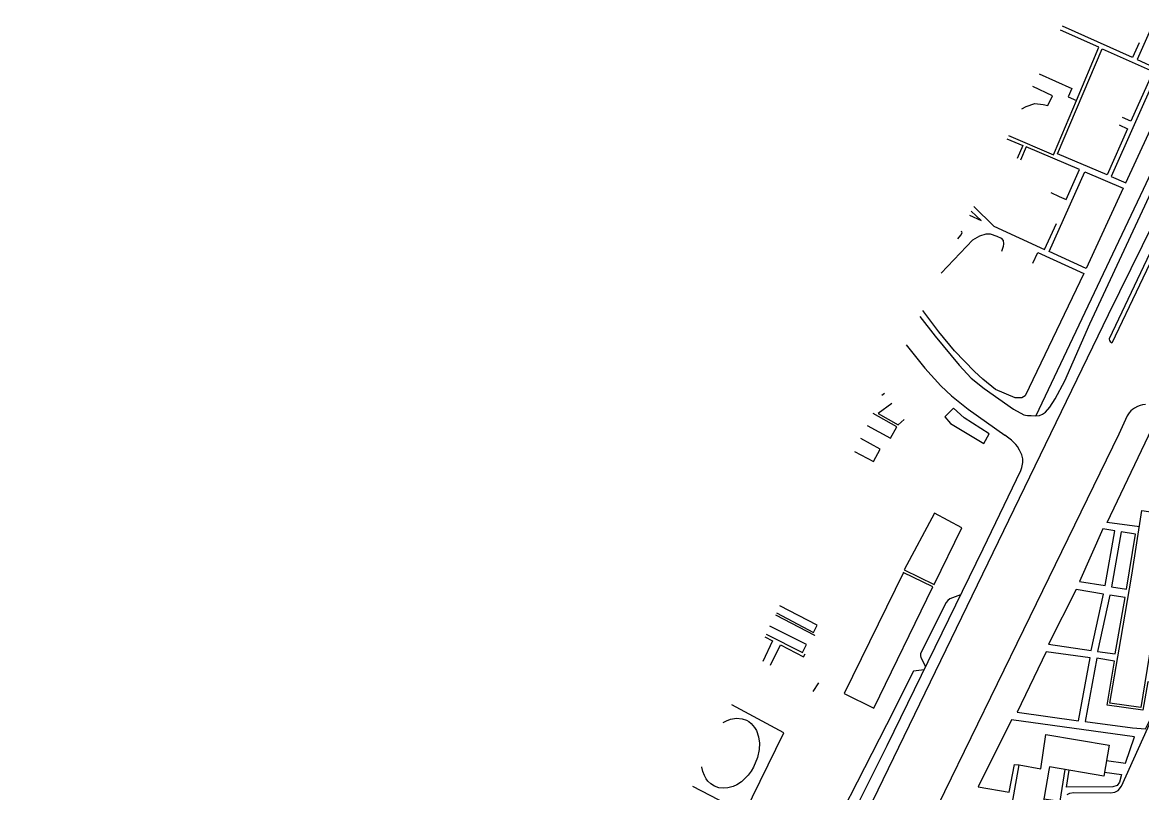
# Model space of a CAD drawing. Header units: metres. Extents: x -1319 to 2200, y -1209 to 1268.
# Drawn here: x -1199.9 to -768.1, y 450 to 747.2 of the extents above; entities that cross this region are included whole.
import ezdxf

# ---------------------------------------------------------------- set-up
doc = ezdxf.new("R2010")
doc.units = ezdxf.units.M
for name, color, linetype, lineweight, true_color in [('CLADIRI_CONTUR', 7, 'Continuous', 25, 0x4b5962), ('LIMITA_STUDIU', 7, 'Continuous', 25, 0x354c40), ('PAVAJ', 7, 'Continuous', 25, 0xd1d6d2), ('STRAZI', 7, 'Continuous', 25, 0xc4cccb)]:
    doc.layers.add(name, color=color, linetype=linetype, lineweight=lineweight, true_color=true_color)

msp = doc.modelspace()

# ---------------------------------------------------------------- linework, layer by layer
at = {"layer": 'CLADIRI_CONTUR'}
for points in [[(-735.14, 554.26), (-756.31, 557.31), (-760.39, 532.47), (-764.82, 507.66), (-768.81, 483.13), (-780.72, 484.89), (-776.49, 509.41), (-772.23, 534.16), (-768.33, 559.12), (-759.01, 557.72), (-758.73, 559.65), (-759.09, 559.7), (-757.64, 569.7), (-733.41, 566.19), (-735.14, 554.26)], [(-820.01, 436.56), (-815.72, 461.08), (-807.28, 459.58), (-805.39, 472.72), (-780.94, 468.68), (-783.1, 456.75), (-803.94, 460.35), (-804.22, 459.06), (-804.22, 459.06), (-808.52, 434.54), (-812.81, 410.02), (-817.18, 385.09), (-828.67, 387.11), (-824.31, 412.03), (-820.01, 436.56)]]:
    msp.add_lwpolyline(points, close=True, dxfattribs=at)
at = {"layer": 'LIMITA_STUDIU'}
msp.add_lwpolyline([(197.57, 511.35), (34.44, 566.53), (-19.37, 600.16), (-55.59, 629.4), (-257.91, 859.14), (-453.25, 1082.68), (-489.48, 1124.85), (-513.6, 1162.56), (-539.99, 1185.85), (-566.96, 1203.51), (-566.96, 1203.51), (-579, 1158.49), (-585.2, 1092.51), (-596.07, 1038.57), (-685.33, 829.39), (-781.32, 634.57), (-999.42, 184.65), (-1056.34, 69.26), (-1151.04, -101.24), (-1199.93, -172.65)], dxfattribs=at)
at = {"layer": 'PAVAJ'}
for points in [[(-621.15, 1007.32), (-638.44, 965.48), (-664.75, 907.41), (-703.14, 821.64), (-739.69, 742.83), (-767.83, 682.78), (-809.23, 595.64)], [(-760.07, 755.87), (-770.23, 732.92), (-755.69, 726.29), (-745.18, 749.12), (-760.07, 755.87)], [(-793.64, 717.1), (-784.98, 737.65), (-799.74, 744.24)], [(-769.43, 739.32), (-771.97, 733.7), (-798.99, 745.77)], [(-777.13, 707.69), (-773.91, 706.18), (-781.78, 688.48), (-800.89, 696.6), (-783.66, 737.06), (-764.07, 728.31), (-772.61, 709.1), (-775.84, 710.53)], [(-808.02, 727.45), (-795.38, 721.8), (-796.84, 718.54), (-793.64, 717.1)], [(-756.35, 724.86), (-762.52, 727.61), (-780.21, 687.81), (-774.59, 685.43), (-756.35, 724.86)], [(-814.67, 713.94), (-812.93, 714.79), (-809.61, 715.93), (-806.44, 715.58), (-804.65, 715.19), (-802.77, 718.95), (-810.47, 722.46)], [(-802.06, 697.1), (-793.64, 717.1)], [(-820.37, 702.38), (-814.32, 699.81), (-816.48, 694.73)], [(-819.78, 703.57), (-802.48, 696.2), (-802.06, 697.1)], [(-803.53, 681.62), (-800.22, 680.13), (-797.57, 678.93), (-792.37, 690.48), (-813.01, 699.25), (-815.18, 694.15)], [(-790.41, 689.65), (-775.56, 683.34), (-789.87, 652.39), (-804.15, 658.98), (-790.41, 689.65)], [(-834.88, 672.94), (-830.32, 670.86), (-834.12, 674.47)], [(-833.21, 676.32), (-825.5, 668.66), (-805.9, 659.71), (-801.35, 669.73)], [(-845.81, 650.53), (-833.6, 663.44), (-830.88, 664.97), (-828.4, 665.76), (-826.86, 665.71), (-824.29, 664.82), (-822.65, 664.03), (-821.79, 663.16), (-821.74, 661.92), (-821.86, 660.91), (-822.47, 658.9)], [(-839.35, 663.85), (-838.19, 665.16), (-837.67, 666.17), (-837.92, 666.76)], [(-810.41, 654.45), (-808.44, 658.51), (-790.79, 650.4), (-813.39, 603.28), (-814.68, 602.49), (-817.2, 602.54), (-824.78, 605.76), (-829.64, 609.68), (-832.96, 612.7), (-840.64, 620.63), (-846.63, 627.96), (-852.77, 636.18)], [(-864.72, 600.4), (-869.98, 596.49), (-862.36, 592.07), (-860.03, 594.22)], [(-867.63, 604.25), (-868.63, 603.48)], [(-829.26, 584.94), (-827.2, 588.63), (-836.87, 594.87), (-841.04, 598.54), (-844.39, 595.19), (-842.09, 592.69), (-829.26, 584.94)], [(-769.32, 552.81), (-781.74, 554.47), (-761.87, 596.27), (-721.78, 577.2), (-720.44, 575.81), (-719.68, 572.24), (-719.98, 569.21), (-728.09, 551.53), (-729.51, 550.05), (-731.57, 549.42), (-745.18, 551.05), (-744.61, 555.63)], [(-871.89, 577.98), (-869.3, 582.78), (-876.71, 586.79)], [(-879.1, 581.88), (-871.89, 577.98)], [(-859.95, 536.22), (-848.49, 530.62), (-837.8, 552.37), (-848.29, 558.06), (-859.95, 536.22)], [(-792.37, 531.78), (-782.58, 530.14), (-778.76, 551.23), (-783.46, 552.03), (-792.37, 531.78)], [(-776.37, 550.93), (-780.06, 529.74), (-774.33, 528.8), (-770.86, 549.97), (-776.37, 550.93)], [(-860.29, 535.16), (-883.18, 488.53), (-871.71, 482.95), (-848.94, 529.7), (-860.43, 535.23)], [(-804.38, 507.54), (-787.96, 505.14), (-783.17, 526.9), (-793.71, 528.63), (-804.38, 507.54)], [(-838.26, 526.64), (-842.45, 525.05), (-843.16, 524.48), (-843.78, 523.63), (-853.69, 503.99), (-853.76, 503.15), (-853.59, 502.41), (-851.73, 499.02)], [(-780.67, 526.44), (-785.48, 504.8), (-778.63, 503.88), (-774.81, 525.56), (-780.67, 526.44)], [(-909.65, 518.86), (-894.55, 511.08), (-894.7, 510.77)], [(-913.75, 510.4), (-910.76, 508.87), (-914.45, 500.95)], [(-911.56, 499.44), (-907.73, 507.34), (-898.79, 502.75), (-898.21, 503.88)], [(-816.47, 481.37), (-792.84, 478.07), (-788.3, 502.32), (-805.32, 504.63), (-816.47, 481.37)], [(-785.78, 502.19), (-790.19, 477.82), (-772.02, 475.36), (-766.94, 474.9), (-763.64, 481.64), (-761.92, 492.53), (-766.08, 493.07), (-768.01, 482.19), (-781.71, 484.12), (-778.89, 501.1), (-785.78, 502.19)], [(-852.35, 497.75), (-856.46, 497.15), (-866.82, 476.49), (-894.94, 421.57), (-890.73, 422)], [(-893.1, 492.74), (-895.23, 489.33)], [(-782.02, 462.71), (-774.75, 461.71), (-771.27, 471.88), (-818.58, 478.43), (-831.52, 452.63), (-819.58, 450.53), (-817.48, 461.2), (-815.72, 461.08)], [(-806.17, 447.93), (-799.9, 447.04), (-797.93, 459.31)], [(-782.82, 458.3), (-776.22, 457.3), (-777.06, 454.44), (-777.95, 453.14), (-779.54, 452.67), (-797.48, 452.51), (-796.44, 459.05)]]:
    msp.add_lwpolyline(points, dxfattribs=at)
at = {"layer": 'STRAZI'}
for points in [[(-817.86, 598.13), (-813.82, 595.98), (-813.2, 595.81), (-812.43, 595.78), (-811.04, 595.74), (-809.23, 595.64), (-807.8, 595.78), (-806.63, 596.23), (-805.5, 597), (-803.82, 598.92), (-801.8, 602.12), (-798.06, 609.12), (-788.45, 631.08), (-757.58, 697.14)], [(-749.52, 691.45), (-749.18, 691.45), (-748.44, 691.29), (-748.12, 691.07), (-747.97, 690.79), (-758.56, 668.25), (-779.93, 623.56), (-780.32, 624.03), (-780.68, 624.62), (-780.83, 625.13), (-780.9, 625.41), (-749.52, 691.45)], [(-853.92, 633.81), (-848.04, 626.32), (-838.83, 615.07), (-834.2, 610.14), (-829.11, 606.18), (-817.86, 598.13)], [(-859.18, 622.96), (-852.01, 613.92), (-845.85, 607.13), (-841.71, 603.32), (-835.31, 598.1), (-821.2, 588.11)], [(-874.24, 591.89), (-865.3, 587.02), (-862.87, 591.29), (-872.01, 596.5)], [(-767.01, 599.99), (-768.15, 599.82), (-769.07, 599.55), (-770, 599.19), (-771.21, 598.56), (-771.93, 598.08), (-772.62, 597.47), (-773.23, 596.8), (-773.99, 595.56), (-777.29, 588.56), (-813.96, 513.06), (-864.8, 409.03), (-865.31, 407.56), (-865.43, 406.47), (-865.39, 405.42), (-864.95, 404.24)], [(-878.6, 444.44), (-866.59, 468.57), (-829.62, 544.34), (-814.98, 574.54), (-814.64, 575.72), (-814.25, 577.58), (-814.31, 579.05), (-814.68, 580.58), (-815.51, 582.39), (-816.3, 583.73), (-816.91, 584.59), (-818.62, 586.25), (-821.2, 588.11)], [(-909.27, 519.63), (-894.99, 512.07), (-893.54, 514.89), (-907.93, 522.4)], [(-913.23, 511.47), (-899.21, 504.41), (-897.69, 507.42), (-911.74, 514.54)], [(-941.62, 452.9), (-921.55, 442.47), (-906.35, 473.43), (-926.47, 484.15)], [(-797.22, 449.62), (-796.17, 450.12), (-794.7, 450.37), (-780.5, 450.29), (-778.78, 450.5), (-777.56, 451.26), (-776.21, 452.81), (-763.06, 481.84)], [(-929.73, 477.42), (-928.56, 478.06), (-926.95, 478.66), (-924.71, 479.04), (-922.48, 478.85), (-920.8, 478.27), (-919.92, 477.77), (-918.93, 477), (-917.65, 475.51), (-916.94, 474.29), (-916.12, 471.93), (-915.78, 469.4), (-915.87, 466.98), (-916.49, 463.92), (-918.03, 460.2), (-919, 458.61), (-920.17, 457.06), (-922.77, 454.59), (-924.54, 453.43), (-925.9, 452.79), (-928.01, 452.18), (-929.63, 452.04), (-931.47, 452.24), (-933.1, 452.81), (-934.57, 453.74), (-935.7, 454.84), (-936.35, 455.72), (-937.04, 456.96), (-937.61, 458.47), (-937.99, 460.22), (-938, 460.36)]]:
    msp.add_lwpolyline(points, dxfattribs=at)

doc.saveas('drawing.dxf')
